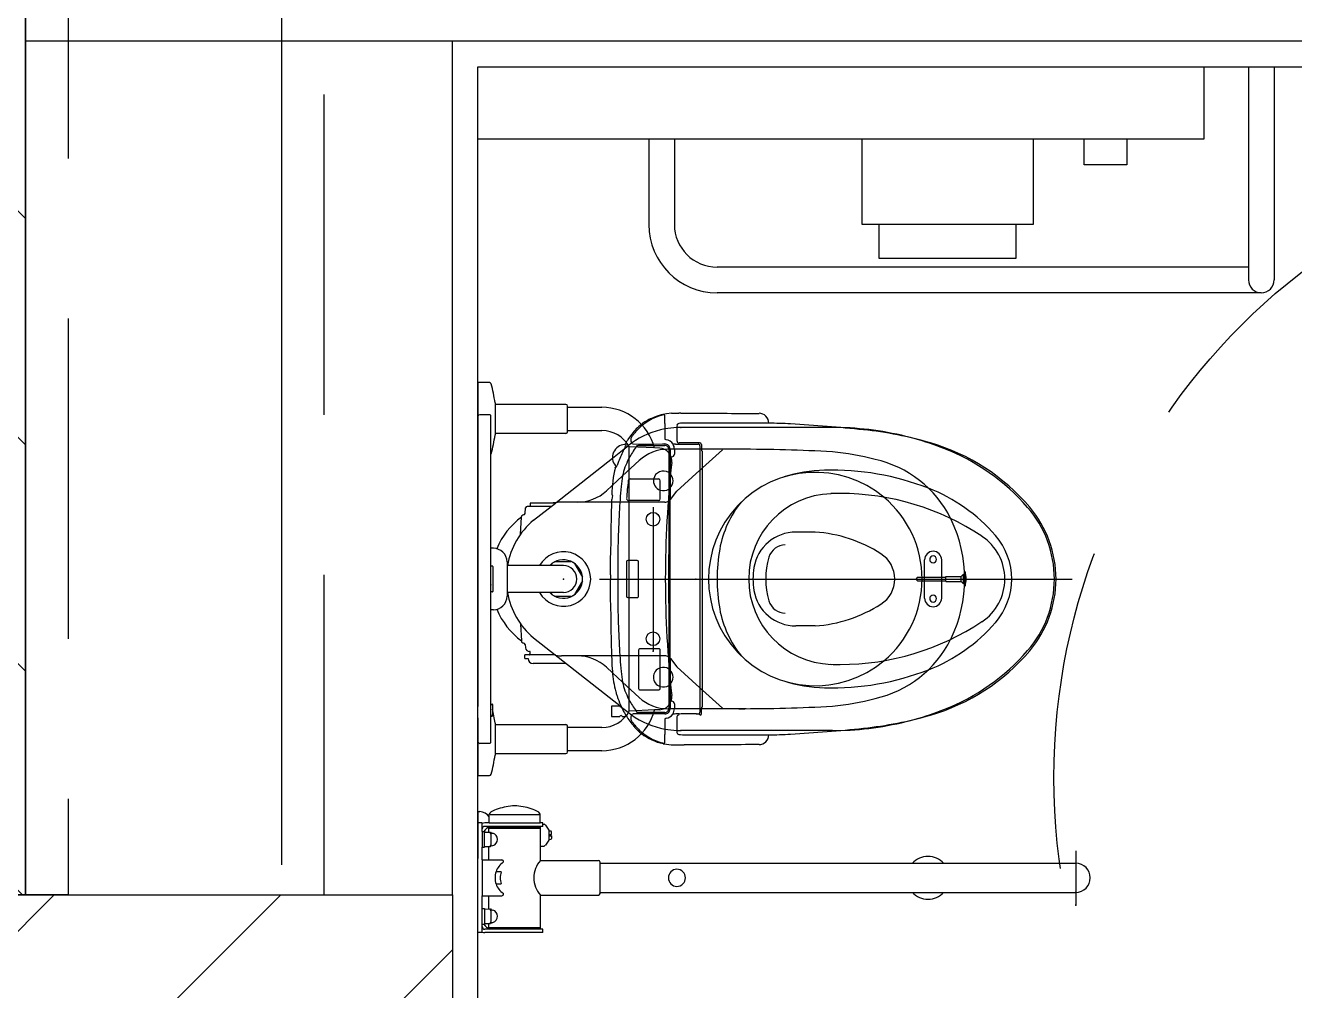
# Model space of a CAD drawing. Header units: millimetres. Extents: x -3377 to 119122, y -22007 to 15479.
# Drawn here: x 29715.3 to 29864, y 1032.9 to 1146 of the extents above; entities that cross this region are included whole.
import ezdxf
from ezdxf.xclip import XClip

# ---------------------------------------------------------------- set-up
doc = ezdxf.new("R2010")
doc.units = ezdxf.units.MM
doc.header["$LTSCALE"] = 150
doc.header["$MEASUREMENT"] = 0
doc.linetypes.add('CENTER', pattern=[2, 1.25, -0.25, 0.25, -0.25])
doc.linetypes.add('HIDDEN', pattern=[0.375, 0.25, -0.125])
doc.layers.get('0').update_dxf_attribs({"plot": 0})
for name, color, linetype in [('COL', 1, 'Continuous'), ('DIM1', 7, 'Continuous'), ('FIN', 5, 'Continuous'), ('S-COL', 7, 'Continuous'), ('S-COLB', 4, 'HIDDEN'), ('S-CONCB-W', 140, 'HIDDEN'), ('S-CONCWALL', 30, 'Continuous'), ('S-GRID', 1, 'CENTER'), ('S-HATCH-COL', 13, 'Continuous'), ('S-HATCH-CONCWALL', 161, 'Continuous'), ('S-RCBMG', 2, 'HIDDEN'), ('TEXT', 2, 'Continuous'), ('TOIL', 6, 'Continuous'), ('WALL', 2, 'Continuous'), ('WALL2', 3, 'Continuous')]:
    doc.layers.add(name, color=color, linetype=linetype)
doc.layers.add('S-ARCH', color=252, linetype='Continuous', plot=False)

# ---------------------------------------------------------------- blocks, each defined once
blk = doc.blocks.new('LINE')
at = {"layer": 'S-GRID'}
blk.add_lwpolyline([(-6585.87, -244.9), (-6585.87, -3085.91)], dxfattribs=at)
blk = doc.blocks.new('WALL(B1F)')
blk.add_lwpolyline([(-6610.87, -2835.91), (-6625.87, -2835.91), (-6625.87, -2430.91), (-6610.87, -2430.91)], close=True)
blk = doc.blocks.new('COL(1F)')
blk.add_lwpolyline([(-6695.87, -2835.91), (-6565.87, -2835.91), (-6565.87, -2935.91), (-6695.87, -2935.91)], close=True)
blk = doc.blocks.new('WALL(1F)')
blk.add_lwpolyline([(-7005.87, -2495.91), (-6615.87, -2495.91), (-6615.87, -2835.91), (-6630.87, -2835.91), (-6630.87, -2510.91), (-7005.87, -2510.91), (-7005.87, -2495.91)])
blk = doc.blocks.new('COL(B1F)')
blk.add_lwpolyline([(-6695.87, -2835.91), (-6565.87, -2835.91), (-6565.87, -2935.91), (-6695.87, -2935.91)], close=True)
blk = doc.blocks.new('A$C46EB5EE3')
at = {"layer": 'COL', "color": 252}
blk.add_lwpolyline([(-135, -545), (-5, -545), (-5, -645), (-135, -645)], close=True, dxfattribs=at)
at = {"layer": 'DIM1', "color": 252, "linetype": 'HIDDEN'}
blk.add_circle((140.45, -531.28), 75, dxfattribs=at)
at = {"layer": 'FIN', "color": 252}
blk.add_lwpolyline([(269, -437), (269, -627), (-2, -627), (-2, -448), (165.5, -448)], dxfattribs=at)
at = {"layer": 'TEXT', "color": 252}
blk.add_lwpolyline([(-5, -545), (-5, -445)], dxfattribs=at)
at = {"layer": 'TOIL', "color": 252}
for p, q in [((83, -448), (83, -456.47, 0)), ((88.23, -448), (88.23, -472.97, 0)), ((91.23, -448), (91.23, -472.97, 0)), ((83, -456.47, 0), (-2, -456.47, 0)), ((18, -456.47, 0), (18, -466.47, 0)), ((21, -456.47, 0), (21, -466.47, 0)), ((88.23, -471.47, 0), (26, -471.47, 0)), ((89.73, -474.47, 0), (26, -474.47, 0)), ((-2, -485, 0), (-2, -488.93, 0)), ((-0.65, -485, 0), (-2, -485, 0)), ((0, -487.37, 0), (0, -487.55, 0)), ((-2, -488.95, 0), (-2, -491.45, 0)), ((-0.62, -488.75, 0), (-1.8, -488.75, 0)), ((-0.55, -488.82, 0), (-0.55, -489.2, 0)), ((8.3, -487.55, 0), (0, -487.55, 0)), ((0, -487.55, 0), (0, -490.95, 0)), ((8.5, -487.89, 0), (8.5, -487.75, 0)), ((8.5, -487.89, 0), (12.51, -487.89, 0)), ((8.5, -490.61, 0), (8.5, -487.89, 0)), ((18.88, -488.95, 0), (18.31, -489.19, 0)), ((19.47, -488.77, 0), (18.88, -488.95, 0)), ((20.07, -488.64, 0), (19.47, -488.77, 0)), ((19.9, -489.39, 0), (19.9, -488.92, 0)), ((20.68, -488.58, 0), (20.07, -488.64, 0)), ((20.68, -488.58, 0), (21.51, -488.57, 0)), ((21.77, -488.57, 0), (21.51, -488.57, 0)), ((-0.55, -489.2, 0), (-0.55, -506.49, 0)), ((19.89, -489.79, 0), (19.9, -489.39, 0)), ((19.89, -489.79, 0), (19.89, -491.62, 0)), ((21.3, -490, 0), (21.3, -491.86, 0)), ((39.5, -490.25, 0), (21.76, -490.25, 0)), ((22.55, -489.75, 0), (22.37, -489.75, 0)), ((31.76, -489.75, 0), (22.55, -489.75, 0)), ((-2, -491.45, 0), (-2, -491.5, 0)), ((-2, -491.5, 0), (-2, -491.75, 0)), ((-2, -491.75, 0), (-2, -491.99, 0)), ((8.3, -490.95, 0), (0, -490.95, 0)), ((0, -490.95, 0), (0, -491.12, 0)), ((8.5, -490.75, 0), (8.5, -490.61, 0)), ((8.5, -490.61, 0), (12.51, -490.61, 0)), ((15.75, -491.37, 0), (15.54, -491.67, 0)), ((16.01, -491.05, 0), (15.75, -491.37, 0)), ((-2, -491.99, 0), (-2, -492.05, 0)), ((-2, -492.05, 0), (-2, -506.25, 0)), ((-2, -492.05, 0), (-2, -522.94, 0)), ((13.74, -493.83, 0), (15.12, -492.75, 0)), ((15.12, -492.75, 0), (15.58, -492.39, 0)), ((15.19, -492.25, 0), (15.24, -492.25, 0)), ((15.24, -492.25, 0), (15.34, -492.3, 0)), ((15.72, -492.53, 0), (15.7, -492.55, 0)), ((15.7, -523.45, 0), (15.7, -492.55, 0)), ((15.75, -492.5, 0), (15.72, -492.53, 0)), ((18.67, -492.65, 0), (15.75, -492.5, 0)), ((16.17, -492.18, 0), (16.81, -492.19, 0)), ((16.81, -492.19, 0), (18.53, -492.19, 0)), ((18.3, -492.36, 0), (18.59, -492.36, 0)), ((18.53, -492.19, 0), (19.6, -492.18, 0)), ((18.59, -492.36, 0), (19.89, -492.36, 0)), ((19.28, -492.68, 0), (18.67, -492.65, 0)), ((19.6, -492.18, 0), (19.89, -492.18, 0)), ((20.34, -492.8, 0), (20.26, -492.8, 0)), ((20.49, -492.8, 0), (20.34, -492.8, 0)), ((20.49, -492.78, 0), (20.49, -493.42, 0)), ((21, -492.8, 0), (20.49, -492.8, 0)), ((20.49, -493.42, 0), (20.49, -493.53, 0)), ((21, -492.78, 0), (21, -493.39, 0)), ((24, -492.8, 0), (21, -492.8, 0)), ((21.14, -492.21, 0), (22.3, -492.21, 0)), ((21.52, -492.05, 0), (21.57, -492.05, 0)), ((22.42, -492.05, 0), (21.61, -492.05, 0)), ((22.55, -492.05, 0), (22.42, -492.05, 0)), ((22.61, -492.05, 0), (22.55, -492.05, 0)), ((23.59, -492.05, 0), (22.61, -492.05, 0)), ((23.96, -492.05, 0), (23.59, -492.05, 0)), ((24, -492.4, 0), (24, -508, 0)), ((24.16, -492.8, 0), (24, -492.8, 0)), ((24.16, -492.24, 0), (24.16, -492.85, 0)), ((28.55, -492.8, 0), (24.16, -492.8, 0)), ((24.3, -494.97, 0), (26.62, -492.86, 0)), ((24.3, -508, 0), (24.3, -493.06, 0)), ((7.14, -499.04, 0), (13.74, -493.83, 0)), ((14.12, -494.88, 0), (14.19, -494.88, 0)), ((14.2, -494.83, 0), (14.19, -494.88, 0)), ((16.86, -494.13, 0), (14.94, -495.91, 0)), ((20.49, -493.53, 0), (20.49, -496.32, 0)), ((20.54, -493.69, 0), (20.62, -493.69, 0)), ((20.62, -493.69, 0), (20.7, -493.69, 0)), ((14.94, -495.91, 0), (13.72, -497.03, 0)), ((15.81, -496.28, 0), (19.13, -496.28, 0)), ((20.49, -496.32, 0), (20.48, -500.73, 0)), ((21.3, -497.7, 0), (24, -495.24, 0)), ((24, -495.24, 0), (24.3, -494.97, 0)), ((13.72, -497.03, 0), (13.04, -497.67, 0)), ((19.34, -498.6, 0), (19.34, -496.49, 0)), ((20.53, -498.69, 0), (21.3, -497.7, 0)), ((7.06, -499.1, 0), (4.1, -499.1, 0)), ((4.1, -499.1, 0), (4.1, -499.5, 0)), ((4.5, -501.11, 0), (7.06, -499.1, 0)), ((7.06, -499.1, 0), (7.14, -499.04, 0)), ((13.65, -499, 0), (7.77, -499, 0)), ((13.64, -498.73, 0), (13.63, -498.94, 0)), ((14.62, -499, 0), (13.65, -499, 0)), ((13.75, -498.2, 0), (13.66, -498.7, 0)), ((13.72, -498.15, 0), (13.69, -498.15, 0)), ((19.9, -499, 0), (14.62, -499, 0)), ((15.7, -498.81, 0), (15.62, -498.81, 0)), ((19.13, -498.81, 0), (15.7, -498.81, 0)), ((3, -502.73, 0), (3.09, -500.74, 0)), ((3.09, -500.74, 0), (3.09, -500.69, 0)), ((3.52, -500.32, 0), (3.58, -499.68, 0)), ((6.55, -499.5, 0), (3.78, -499.5, 0)), ((18.5, -499.59, 0), (18.5, -516.46, 0)), ((20.48, -500.73, 0), (20.48, -501, 0)), ((20.48, -501, 0), (20.48, -501.26, 0)), ((20.48, -501.26, 0), (20.48, -508, 0)), ((37.5, -502.5, 0), (35.24, -502.5, 0)), ((-0.2, -504.4, 0), (-0.55, -504.4, 0)), ((13.53, -506.08, 0), (13.54, -504.39, 0)), ((-2, -505.5, 0), (-2, -510.5, 0)), ((-2, -506.25, 0), (-2, -507.7, 0)), ((-0.55, -506.49, 0), (-0.55, -508, 0)), ((-0.29, -506.5, 0), (-0.55, -506.49, 0)), ((-0.26, -506.53, 0), (-0.26, -508, 0)), ((1.4, -506, 0), (1.4, -510, 0)), ((8, -506.41, 0), (1.4, -506.41, 0)), ((6.55, -506.41, 0), (6.69, -506.17, 0)), ((7.07, -505.95, 0), (8.93, -505.95, 0)), ((9.31, -506.17, 0), (10.24, -507.77, 0)), ((13.52, -507.5, 0), (13.53, -506.08, 0)), ((15.39, -506, 0), (15.39, -508, 0)), ((15.7, -505.84, 0), (15.55, -505.84, 0)), ((16.65, -505.84, 0), (15.7, -505.84, 0)), ((16.81, -508, 0), (16.81, -506, 0)), ((50.3, -507.8, 0), (50.3, -505.75, 0)), ((52.3, -507.78, 0), (52.3, -505.75, 0)), ((-2, -507.7, 0), (-2, -507.75, 0)), ((-2, -507.75, 0), (-2, -508, 0)), ((-2, -508, 0), (-2, -508.24, 0)), ((-2, -508.24, 0), (-2, -508.3, 0)), ((-2, -508.3, 0), (-2, -509.74, 0)), ((-0.55, -508, 0), (-0.55, -509.5, 0)), ((-0.26, -508, 0), (-0.26, -509.47, 0)), ((10.24, -508.22, 0), (9.31, -509.82, 0)), ((12.23, -508, 0), (67.58, -508, 0)), ((13.52, -508.99, 0), (13.52, -508, 0)), ((15.39, -508, 0), (15.39, -510, 0)), ((16.81, -510, 0), (16.81, -508, 0)), ((20.48, -508, 0), (20.48, -514.73, 0)), ((24, -508, 0), (24, -523.6, 0)), ((24.3, -522.94, 0), (24.3, -508, 0)), ((49.47, -507.8, 0), (49.27, -508, 0)), ((49.47, -508.2, 0), (49.27, -508, 0)), ((49.47, -507.8, 0), (52.11, -507.8, 0)), ((49.47, -508.2, 0), (52.78, -508.2, 0)), ((50.3, -508, 0), (50.3, -507.8, 0)), ((50.3, -508.2, 0), (50.3, -508, 0)), ((50.3, -510.25, 0), (50.3, -508.2, 0)), ((52.11, -507.8, 0), (52.3, -507.78, 0)), ((52.3, -507.78, 0), (52.47, -507.8, 0)), ((52.3, -508.2, 0), (52.3, -507.78, 0)), ((52.3, -510.25, 0), (52.3, -508.2, 0)), ((52.47, -507.8, 0), (52.78, -507.8, 0)), ((52.78, -507.71, 0), (54.57, -507.71, 0)), ((52.78, -508.29, 0), (52.78, -507.71, 0)), ((52.78, -508.29, 0), (54.57, -508.29, 0)), ((54.57, -507.71, 0), (54.87, -507.42, 0)), ((54.57, -507.81, 0), (54.57, -507.71, 0)), ((54.57, -507.88, 0), (54.57, -507.81, 0)), ((54.57, -507.94, 0), (54.57, -507.88, 0)), ((54.57, -508, 0), (54.57, -507.94, 0)), ((54.57, -508.05, 0), (54.57, -508, 0)), ((54.57, -508.11, 0), (54.57, -508.05, 0)), ((54.57, -508.18, 0), (54.57, -508.11, 0)), ((54.57, -508.29, 0), (54.57, -508.18, 0)), ((54.57, -508.29, 0), (54.87, -508.58, 0)), ((54.87, -507.81, 0), (54.87, -507.42, 0)), ((54.93, -507.81, 0), (54.87, -507.81, 0)), ((54.87, -507.88, 0), (54.87, -507.81, 0)), ((54.87, -508, 0), (54.87, -507.88, 0)), ((54.87, -508.11, 0), (54.87, -508, 0)), ((54.87, -508.18, 0), (54.87, -508.11, 0)), ((54.93, -508.18, 0), (54.87, -508.18, 0)), ((54.87, -508.58, 0), (54.87, -508.18, 0)), ((55, -507.15, 0), (55, -507.98, 0)), ((55, -507.98, 0), (55, -508.85, 0)), ((55.04, -507.16, 0), (55.04, -508, 0)), ((55.04, -508, 0), (55.05, -508.81, 0)), ((-2, -509.74, 0), (-2, -519.1, 0)), ((-0.55, -509.5, 0), (-0.55, -518.72, 0)), ((-0.29, -509.5, 0), (-0.55, -509.5, 0)), ((8, -509.58, 0), (1.4, -509.58, 0)), ((6.69, -509.82, 0), (6.55, -509.58, 0)), ((13.53, -509.91, 0), (13.52, -508.99, 0)), ((8.93, -510.05, 0), (7.07, -510.05, 0)), ((13.54, -511.6, 0), (13.53, -509.91, 0)), ((15.55, -510.16, 0), (15.7, -510.16, 0)), ((15.7, -510.16, 0), (16.65, -510.16, 0)), ((-0.2, -511.6, 0), (-0.55, -511.6, 0)), ((3, -513.27, 0), (3.09, -515.26, 0)), ((37.5, -513.5, 0), (35.24, -513.5, 0)), ((3.09, -515.26, 0), (3.09, -515.31, 0)), ((3.52, -515.68, 0), (3.55, -516.05, 0)), ((4.5, -514.88, 0), (14.8, -522.99, 0)), ((20.48, -514.73, 0), (20.48, -515, 0)), ((20.48, -515, 0), (20.48, -515.26, 0)), ((20.48, -515.26, 0), (20.49, -519.67, 0)), ((3.5, -517.3, 0), (3.5, -516.9, 0)), ((7.06, -516.9, 0), (3.5, -516.9, 0)), ((4.1, -516.5, 0), (4.05, -516.5, 0)), ((4.05, -516.85, 0), (4.05, -516.8, 0)), ((4.1, -516.9, 0), (4.1, -516.5, 0)), ((13.64, -517, 0), (7.77, -517, 0)), ((14.62, -517, 0), (13.64, -517, 0)), ((16.81, -517, 0), (14.62, -517, 0)), ((16.81, -516.32, 0), (16.81, -520.83, 0)), ((19.34, -517, 0), (16.81, -517, 0)), ((19.18, -516.16, 0), (16.97, -516.16, 0)), ((19.34, -520.83, 0), (19.34, -516.32, 0)), ((19.9, -517, 0), (19.34, -517, 0)), ((3.5, -517.3, 0), (3.86, -517.3, 0)), ((8.33, -517.9, 0), (4.46, -517.9, 0)), ((13.75, -518.98, 0), (13.04, -518.33, 0)), ((20.53, -517.3, 0), (21.3, -518.29, 0)), ((21.3, -518.29, 0), (24, -520.75, 0)), ((-2, -519.1, 0), (-2, -522.94, 0)), ((-0.55, -518.72, 0), (-0.55, -522.82, 0)), ((14.94, -520.09, 0), (13.75, -518.98, 0)), ((16.86, -521.87, 0), (14.94, -520.09, 0)), ((20.49, -519.67, 0), (20.49, -522.43, 0)), ((16.97, -520.99, 0), (19.18, -520.99, 0)), ((24, -520.75, 0), (24.3, -521.03, 0)), ((24.3, -521.03, 0), (26.62, -523.13, 0)), ((-0.55, -522.82, 0), (-0.55, -523.35, 0)), ((-0.5, -522.82, 0), (-0.55, -522.82, 0)), ((-0.5, -522.7, 0), (-0.5, -522.82, 0)), ((-0.45, -522.65, 0), (-0.35, -522.65, 0)), ((-0.3, -522.7, 0), (-0.3, -523.35, 0)), ((14.58, -522.9, 0), (13.65, -522.9, 0)), ((13.65, -522.9, 0), (13.65, -522.92, 0)), ((13.65, -522.92, 0), (13.65, -523.5, 0)), ((14.8, -522.99, 0), (14.81, -523, 0)), ((14.81, -523, 0), (15.58, -523.6, 0)), ((20.49, -522.43, 0), (20.49, -522.58, 0)), ((20.49, -522.58, 0), (20.49, -523.21, 0)), ((20.62, -522.31, 0), (20.54, -522.31, 0)), ((20.7, -522.31, 0), (20.62, -522.31, 0)), ((21, -522.61, 0), (21, -523.22, 0)), ((24.16, -523.75, 0), (24.16, -523.15, 0)), ((-2, -524.25, 0), (-2, -524.49, 0)), ((-2, -524.49, 0), (-2, -524.55, 0)), ((-2, -524.55, 0), (-2, -527.05, 0)), ((-0.55, -523.35, 0), (-0.55, -523.87, 0)), ((-0.55, -523.87, 0), (-0.55, -526.9, 0)), ((-0.5, -523.87, 0), (-0.55, -523.87, 0)), ((-0.5, -523.87, 0), (-0.5, -524, 0)), ((-0.45, -524.05, 0), (-0.35, -524.05, 0)), ((-0.3, -523.35, 0), (-0.3, -524, 0)), ((13.65, -523.5, 0), (13.65, -524.1, 0)), ((13.65, -524.1, 0), (14.58, -524.1, 0)), ((14.93, -524.1, 0), (15.18, -524.1, 0)), ((15.72, -523.47, 0), (15.7, -523.45, 0)), ((15.75, -523.49, 0), (15.72, -523.47, 0)), ((18.67, -523.34, 0), (15.75, -523.49, 0)), ((16.81, -523.81, 0), (16.17, -523.81, 0)), ((18.53, -523.81, 0), (16.81, -523.81, 0)), ((18.59, -523.63, 0), (18.3, -523.63, 0)), ((19.6, -523.81, 0), (18.53, -523.81, 0)), ((19.89, -523.63, 0), (18.59, -523.63, 0)), ((19.28, -523.31, 0), (18.67, -523.34, 0)), ((19.89, -523.81, 0), (19.6, -523.81, 0)), ((19.89, -524.38, 0), (19.89, -526.21, 0)), ((20.34, -523.2, 0), (20.26, -523.2, 0)), ((20.49, -523.2, 0), (20.34, -523.2, 0)), ((21, -523.2, 0), (20.49, -523.2, 0)), ((24, -523.2, 0), (21, -523.2, 0)), ((21.3, -524.13, 0), (21.3, -526, 0)), ((21.56, -523.8, 0), (21.55, -523.85, 0)), ((23.88, -523.85, 0), (23.68, -523.85, 0)), ((24.16, -523.2, 0), (24, -523.2, 0)), ((29.4, -523.2, 0), (24.16, -523.2, 0)), ((0, -524.87, 0), (0, -525.05, 0)), ((0, -525.05, 0), (8.3, -525.05, 0)), ((0, -525.05, 0), (0, -528.45, 0)), ((8.5, -525.39, 0), (8.5, -525.25, 0)), ((12.51, -525.39, 0), (8.5, -525.39, 0)), ((8.5, -528.11, 0), (8.5, -525.39, 0)), ((16.31, -525.33, 0), (16.32, -525.24, 0)), ((39.5, -525.75, 0), (21.76, -525.75, 0)), ((-2, -527.06, 0), (-2, -531, 0)), ((-0.62, -527.25, 0), (-1.8, -527.25, 0)), ((-0.55, -526.9, 0), (-0.55, -527.17, 0)), ((19.9, -526.6, 0), (19.89, -526.21, 0)), ((19.9, -527.07, 0), (19.9, -526.6, 0)), ((20.88, -527.43, 0), (21.58, -527.43, 0)), ((21.58, -527.43, 0), (22.16, -527.43, 0)), ((22.37, -526.25, 0), (22.55, -526.25, 0)), ((22.55, -526.25, 0), (31.76, -526.25, 0)), ((0, -528.45, 0), (8.3, -528.45, 0)), ((0, -528.45, 0), (0, -528.62, 0)), ((12.51, -528.11, 0), (8.5, -528.11, 0)), ((8.5, -528.25, 0), (8.5, -528.11, 0)), ((-2, -531, 0), (-0.65, -531, 0)), ((-2, -535.25, 0), (-1.79, -535.25, 0)), ((-2, -535.25, 0), (-2, -536.97, 0)), ((-0.7, -536.57, 0), (-0.67, -535.56, 0)), ((-0.56, -535.58, 0), (2.3, -535.58, 0)), ((2.3, -535.58, 0), (5.17, -535.58, 0)), ((5.3, -536.57, 0), (5.27, -535.56, 0)), ((-2, -538.5, 0), (-2, -536.57, 0)), ((-1.5, -536.57, 0), (-2, -536.57, 0)), ((-2, -536.97, 0), (-2, -539.03, 0)), ((-1.5, -536.63, 0), (-1.5, -536.57, 0)), ((-1.5, -537.27, 0), (-1.5, -536.63, 0)), ((-1.5, -537.58, 0), (-1.5, -537.27, 0)), ((-1.5, -537.58, 0), (-1.32, -537.58, 0)), ((-1.5, -537.58, 0), (-1.5, -538.5, 0)), ((-1.32, -537.58, 0), (-1.25, -537.58, 0)), ((-1.25, -537.58, 0), (-1.25, -537.67, 0)), ((-1.25, -537.67, 0), (-0.6, -537.65, 0)), ((-1.24, -538.5, 0), (-1.25, -537.67, 0)), ((-0.7, -536.57, 0), (-1.2, -536.57, 0)), ((2.3, -536.97, 0), (-1.2, -536.97, 0)), ((-0.72, -537.05, 0), (0.4, -537.05, 0)), ((-0.72, -537.2, 0), (-0.72, -537.05, 0)), ((-0.72, -537.2, 0), (2.3, -537.2, 0)), ((-0.72, -537.65, 0), (-0.72, -537.2, 0)), ((-0.7, -536.57, 0), (2.3, -536.57, 0)), ((-0.6, -537.65, 0), (-0.52, -537.65, 0)), ((-0.49, -537.88, 0), (-0.6, -537.65, 0)), ((-0.52, -537.65, 0), (-0.46, -537.75, 0)), ((-0.49, -537.88, 0), (-0.49, -538.27, 0)), ((-0.46, -537.75, 0), (-0.26, -537.77, 0)), ((0.4, -537.05, 0), (2.3, -537.05, 0)), ((2.3, -536.57, 0), (5.3, -536.57, 0)), ((4.2, -536.97, 0), (2.3, -536.97, 0)), ((2.3, -537.05, 0), (4.2, -537.05, 0)), ((2.3, -537.2, 0), (5.33, -537.2, 0)), ((5.6, -536.97, 0), (4.2, -536.97, 0)), ((4.2, -537.05, 0), (4.2, -536.97, 0)), ((4.2, -537.05, 0), (5.33, -537.05, 0)), ((4.24, -536.97, 0), (4.28, -537.05, 0)), ((5.1, -536.97, 0), (5.1, -537.05, 0)), ((5.6, -536.57, 0), (5.3, -536.57, 0)), ((5.33, -537.2, 0), (5.33, -537.05, 0)), ((5.33, -540.97, 0), (5.33, -537.2, 0)), ((5.6, -536.97, 0), (5.6, -536.57, 0)), ((5.6, -536.7, 0), (5.76, -536.7, 0)), ((5.9, -536.83, 0), (6.3, -537.42, 0)), ((6.3, -537.42, 0), (6.3, -537.5, 0)), ((6.3, -537.5, 0), (6.3, -538.5, 0)), ((6.3, -537.5, 0), (6.31, -537.5, 0)), ((6.31, -537.5, 0), (6.52, -537.51, 0)), ((6.36, -537.91, 0), (6.61, -537.91, 0)), ((6.36, -537.91, 0), (6.36, -538.09, 0)), ((6.61, -537.91, 0), (6.61, -537.61, 0)), ((-2, -539.52, 0), (-2, -538.5, 0)), ((-2, -539.03, 0), (-2, -540.75, 0)), ((-2, -540.45, 0), (-2, -539.52, 0)), ((-1.5, -538.5, 0), (-1.5, -539.42, 0)), ((-1.5, -539.42, 0), (-1.34, -539.42, 0)), ((-1.5, -540.38, 0), (-1.5, -539.42, 0)), ((-1.34, -539.42, 0), (-1.25, -539.42, 0)), ((-1.24, -539.35, 0), (-1.25, -539.42, 0)), ((-1.24, -539.35, 0), (-1.24, -538.5, 0)), ((-1.24, -539.35, 0), (-1.16, -539.35, 0)), ((-1.16, -539.35, 0), (-0.72, -539.35, 0)), ((-0.72, -540.9, 0), (-0.72, -539.35, 0)), ((-0.72, -539.35, 0), (-0.6, -539.35, 0)), ((-0.49, -539.12, 0), (-0.6, -539.35, 0)), ((-0.6, -539.35, 0), (-0.52, -539.35, 0)), ((-0.46, -539.25, 0), (-0.52, -539.35, 0)), ((-0.49, -538.27, 0), (-0.49, -538.5, 0)), ((-0.49, -538.5, 0), (-0.49, -538.73, 0)), ((-0.49, -538.73, 0), (-0.49, -539.12, 0)), ((-0.46, -539.25, 0), (-0.26, -539.22, 0)), ((5.33, -539.3, 0), (5.76, -539.3, 0)), ((6.3, -538.57, 0), (5.9, -539.16, 0)), ((6.3, -538.5, 0), (6.3, -538.57, 0)), ((6.3, -538.5, 0), (6.31, -538.5, 0)), ((6.31, -538.5, 0), (6.52, -538.49, 0)), ((6.36, -538.09, 0), (6.61, -538.09, 0)), ((6.61, -538.09, 0), (6.61, -538.39, 0)), ((-2, -543, 0), (-2, -540.45, 0)), ((-2, -540.75, 0), (-2, -540.75, 0)), ((-1.5, -540.9, 0), (-1.5, -540.38, 0)), ((-1.5, -540.9, 0), (-1.5, -540.97, 0)), ((-1.5, -540.9, 0), (-1.2, -540.9, 0)), ((-1.5, -540.97, 0), (-1.5, -543, 0)), ((-1.2, -540.9, 0), (-0.92, -540.9, 0)), ((-0.92, -540.9, 0), (-0.72, -540.9, 0)), ((-0.72, -540.9, 0), (0.8, -540.9, 0)), ((5.33, -540.97, 0), (10.17, -540.97, 0)), ((10.17, -540.97, 0), (10.43, -540.97, 0)), ((10.43, -540.97, 0), (10.81, -540.97, 0)), ((10.81, -540.97, 0), (12.1, -540.97, 0)), ((68, -539.84, 0), (68, -546.16, 0)), ((0.12, -542.27, 0), (0.66, -542.27, 0)), ((12.3, -541.3, 0), (12.3, -541.17, 0)), ((12.3, -543, 0), (12.3, -541.3, 0)), ((12.3, -541.3, 0), (21.3, -541.3, 0)), ((21.3, -541.3, 0), (48.87, -541.3, 0)), ((48.87, -541.3, 0), (50.7, -541.3, 0)), ((50.7, -541.3, 0), (52.53, -541.3, 0)), ((52.53, -541.3, 0), (68, -541.3, 0)), ((-2, -546.35, 0), (-2, -543, 0)), ((-1.5, -543, 0), (-1.5, -545.1, 0)), ((0.12, -543.72, 0), (0.66, -543.72, 0)), ((12.3, -544.7, 0), (12.3, -543, 0)), ((-1.5, -546.58, 0), (-1.5, -545.1, 0)), ((-1.5, -545.1, 0), (-0.72, -545.1, 0)), ((-0.72, -546.65, 0), (-0.72, -545.1, 0)), ((-0.72, -545.1, 0), (0.8, -545.1, 0)), ((5.33, -545.02, 0), (12.1, -545.02, 0)), ((5.33, -548.8, 0), (5.33, -545.02, 0)), ((12.3, -544.82, 0), (12.3, -544.7, 0)), ((12.3, -544.7, 0), (21.3, -544.7, 0)), ((21.3, -544.7, 0), (48.87, -544.7, 0)), ((48.87, -544.7, 0), (50.7, -544.7, 0)), ((50.7, -544.7, 0), (52.53, -544.7, 0)), ((52.53, -544.7, 0), (68, -544.7, 0)), ((-2, -547.5, 0), (-2, -546.35, 0)), ((-1.5, -546.58, 0), (-1.25, -546.58, 0)), ((-1.5, -547.5, 0), (-1.5, -546.58, 0)), ((-1.25, -546.58, 0), (-1.25, -546.67, 0)), ((-1.25, -546.67, 0), (-0.6, -546.65, 0)), ((-1.25, -546.67, 0), (-1.24, -547.5, 0)), ((-0.6, -546.65, 0), (-0.52, -546.65, 0)), ((-0.49, -546.88, 0), (-0.6, -546.65, 0)), ((-0.52, -546.65, 0), (-0.46, -546.75, 0)), ((-0.49, -546.88, 0), (-0.49, -547.27, 0)), ((-0.46, -546.75, 0), (-0.26, -546.77, 0)), ((-2, -549.42, 0), (-2, -547.5, 0)), ((-1.5, -548.42, 0), (-1.5, -547.5, 0)), ((-1.5, -548.72, 0), (-1.5, -548.42, 0)), ((-1.5, -548.42, 0), (-1.32, -548.42, 0)), ((-1.32, -548.42, 0), (-1.25, -548.42, 0)), ((-1.24, -548.35, 0), (-1.25, -548.42, 0)), ((-1.24, -547.5, 0), (-1.24, -548.35, 0)), ((-1.24, -548.35, 0), (-1.16, -548.35, 0)), ((-1.16, -548.35, 0), (-0.72, -548.35, 0)), ((-0.72, -548.8, 0), (-0.72, -548.35, 0)), ((-0.72, -548.35, 0), (-0.6, -548.35, 0)), ((-0.49, -548.12, 0), (-0.6, -548.35, 0)), ((-0.6, -548.35, 0), (-0.52, -548.35, 0)), ((-0.46, -548.25, 0), (-0.52, -548.35, 0)), ((-0.49, -547.27, 0), (-0.49, -547.5, 0)), ((-0.49, -547.5, 0), (-0.49, -547.73, 0)), ((-0.49, -547.73, 0), (-0.49, -548.12, 0)), ((-0.46, -548.25, 0), (-0.26, -548.22, 0)), ((-1.5, -549.42, 0), (-2, -549.42, 0)), ((-1.5, -549.36, 0), (-1.5, -548.72, 0)), ((-1.5, -549.42, 0), (-1.5, -549.36, 0)), ((-0.6, -549.02, 0), (-1.2, -549.02, 0)), ((-0.7, -549.42, 0), (-1.2, -549.42, 0)), ((-0.72, -548.8, 0), (2.3, -548.8, 0)), ((-0.72, -548.95, 0), (-0.72, -548.8, 0)), ((-0.72, -548.95, 0), (0.4, -548.95, 0)), ((2.3, -549.42, 0), (-0.7, -549.42, 0)), ((2.3, -549.02, 0), (-0.6, -549.02, 0)), ((0.4, -548.95, 0), (2.3, -548.95, 0)), ((2.3, -548.8, 0), (5.33, -548.8, 0)), ((2.3, -548.95, 0), (4.2, -548.95, 0)), ((4.2, -549.02, 0), (2.3, -549.02, 0)), ((5.3, -549.42, 0), (2.3, -549.42, 0)), ((4.2, -548.95, 0), (4.2, -549.02, 0)), ((4.2, -548.95, 0), (5.33, -548.95, 0)), ((5.6, -549.02, 0), (4.2, -549.02, 0)), ((5.6, -549.42, 0), (5.3, -549.42, 0)), ((5.33, -548.95, 0), (5.33, -548.8, 0)), ((5.6, -549.42, 0), (5.6, -549.02, 0))]:
    blk.add_line(p, q, dxfattribs=at)
at = {"layer": 'TOIL', "color": 252, "elevation": 0}
for points in [[(63, -456.47), (63, -466.47), (43, -466.47), (43, -456.47)], [(73.98, -456.47), (73.98, -459.47), (68.98, -459.47), (68.98, -456.47)], [(61, -466.47), (61, -470.47), (45, -470.47), (45, -466.47)]]:
    blk.add_lwpolyline(points, dxfattribs=at)
at = {"layer": 'TOIL', "color": 252}
for centre in [(18.5, -501, 0), (18.5, -515, 0)]:
    blk.add_circle(centre, 0.8, dxfattribs=at)
for centre, radius, start, end in [((26, -466.47, 0), 8, 180, 270), ((26, -466.47, 0), 5, 180, 270), ((89.73, -472.97, 0), 1.5, 180, 0), ((-0.65, -485.2, 0), 0.2, 15.9813, 90), ((-14.88, -489.27, 0), 15, 7.3501, 15.9813), ((-0.15, -487.37, 0), 0.15, 0, 7.3501), ((-1.8, -488.95, 0), 0.2, 90, 180), ((-0.62, -488.82, 0), 0.075, 0, 90), ((8.3, -487.75, 0), 0.2, 0, 90), ((12.51, -494.25, 0), 6.36, 14.5215, 90), ((20.87, -494.09, 0), 5.44, 108.2923, 116.9218), ((21.04, -494.56, 0), 5.94, 102.9041, 108.3914), ((19.75, -488.92, 0), 0.15, 0.1083, 102.72), ((70.29, 15705.19, 0), 16193.84, 269.828333, 269.83109), ((70.29, 15705.19, 0), 16193.84, 269.83109, 269.860108), ((70.29, 15705.19, 0), 16193.84, 269.860108, 269.86069), ((30.92, -489.72, 0), 1.13, 358.8513, 90.2123), ((21.76, -500.25, 0), 10, 100.7863, 125.2936), ((20.74, -494.56, 0), 5.9, 127.6064, 143.4102), ((21.38, -495.1, 0), 6.56, 129.0585, 139.918), ((20.74, -494.56, 0), 5.9, 114.3223, 127.6064), ((21.38, -495.1, 0), 6.56, 125.0619, 129.0585), ((21.57, -495.37, 0), 6.89, 117.2964, 125.0568), ((21.76, -500.25, 0), 10, 92.6415, 100.7863), ((21.51, -489.99, 0), 0.204, 91.7655, 180.8527), ((21.76, -500.25, 0), 10, 90, 92.6415), ((22.37, -498.53, 0), 8.79, 90, 95.6365), ((31.76, -539.75, 0), 50, 89.6712, 90), ((31.76, -539.75, 0), 50, 86.7399, 89.6712), ((24.4, -668.99, 0), 179.45, 84.0018, 86.7399), ((39.5, -526.25, 0), 36, 88.4272, 90), ((39.5, -526.25, 0), 36, 74.3999, 88.4272), ((-14.88, -489.22, 0), 15, 344.0187, 352.6499), ((-0.15, -491.12, 0), 0.15, 352.6499, 0), ((8.3, -490.75, 0), 0.2, 270, 0), ((12.51, -494.25, 0), 3.64, 28.166, 90), ((21.18, -495.79, 0), 6.96, 143.9859, 146.8192), ((15.59, -491.66, 0), 0.0506, 194.7186, 229.8635), ((16.11, -491.58, 0), 0.214, 148.3549, 182.7576), ((18.17, -491.6, 0), 2.27, 179.8986, 182.849), ((18.01, -491.6, 0), 2.11, 183.0954, 186.7179), ((16.4, -491.8, 0), 0.488, 184.5517, 201.8472), ((17.61, -492.37, 0), 1.91, 141.4371, 152.0199), ((21.35, -495.03, 0), 6.5, 140.1664, 143.5757), ((20.04, -491.48, 0), 0.2, 221.3421, 263.2516), ((19.9, -492.78, 0), 1.1, 31.3492, 83.6953), ((21.51, -491.84, 0), 0.203, 183.535, 273.6096), ((38.45, -535.27, 0), 45, 73.8065, 84.0018), ((39.5, -526.25, 0), 36, 68.7457, 74.3999), ((-0.65, -493.3, 0), 0.2, 299.8452, 344.0187), ((15.27, -493.77, 0), 1.52, 92.8757, 219.5539), ((388.31, -660.99, 0), 409.36, 155.7453, 155.8523), ((25.38, -497.44, 0), 11.28, 152.9036, 155.8697), ((21.18, -495.79, 0), 6.96, 146.8192, 149.4251), ((21.76, -500.25, 0), 10, 125.2936, 128.2216), ((25.76, -499.23, 0), 11.42, 144.1171, 151.7572), ((18.34, -491.04, 0), 2.57, 201.4779, 203.7223), ((16.13, -492.02, 0), 0.16, 202.3672, 249.5773), ((16.17, -491.92, 0), 0.267, 250.6093, 269.9982), ((25.76, -499.23, 0), 11.42, 143.0433, 144.1171), ((13.99, 2800.12, 0), 3292.49, 270.04597, 270.07499), ((20.26, -497.8, 0), 5, 90, 132.7803), ((19.2, -494.18, 0), 1.5, 353.6701, 87), ((19.89, -492.78, 0), 0.599, 359.9714, 90.218), ((19.89, -492.81, 0), 0.449, 359.9873, 90.2653), ((22419.29, -512.78, 0), 22398.96, 179.949924, 179.962431), ((22419.29, -512.78, 0), 22398.96, 179.948922, 179.949924), ((20.7, -493.39, 0), 0.3, 269.9989, 0.0011), ((19.9, -492.78, 0), 1.1, 359.9999, 31.3492), ((20.8, -553.46, 0), 61.26, 89.6832, 89.9658), ((21.58, -492.35, 0), 0.306, 85.4127, 92.8483), ((22.17, -305.24, 0), 186.97, 270.0394, 270.0877), ((22.55, -365.96, 0), 126.25, 269.9595, 269.9997), ((22.55, -365.96, 0), 126.25, 269.9997, 270.0243), ((22.81, -446.98, 0), 45.22, 269.7427, 271.2631), ((23.8, -492.4, 0), 0.2, 0, 90.0015), ((23.96, -492.25, 0), 0.2, 16.9315, 90), ((23.96, -492.25, 0), 0.2, 0.5, 16.9315), ((24.36, -492.85, 0), 0.2, 180.5, 242.4274), ((24.22, -493.12, 0), 0.1, 36.3278, 62.4274), ((28.55, -692.8, 0), 200, 86.8614, 90), ((36.71, -522.97, 0), 30, 74.9441, 84.668), ((44.3, -515.11, 0), 24, 40.2723, 73.8065), ((43.49, -516, 0), 25, 40.9645, 68.7457), ((13.88, -494.9, 0), 0.206, 346.4207, 356.0731), ((14.32, -494.59, 0), 0.273, 214.733, 244.4644), ((14.13, -494.91, 0), 0.039, 107.3627, 185.3095), ((14.32, -494.59, 0), 0.273, 244.4644, 253.3081), ((5.56, -491.47, 0), 9.31, 338.759, 339.6976), ((22.4, -497.46, 0), 8.56, 157.994, 161.2293), ((31.81, -501.27, 0), 18.72, 155.5389, 157.9586), ((22, -497.32, 0), 7.2, 151.9613, 168.8228), ((25.76, -499.23, 0), 11.42, 151.7572, 152.3595), ((143.74, -508, 0), 123.8, 173.6701, 186.3299), ((22.47, -493.48, 0), 1.98, 181.6833, 185.1998), ((20.56, -493.62, 0), 0.0701, 213.3415, 259.8251), ((41.71, -506.68, 0), 12.99, 26.3471, 77.5672), ((27.88, -498.42, 0), 14.22, 165.8933, 178.7779), ((27.31, -498.33, 0), 12.6, 169.0135, 174.7153), ((15.81, -496.49, 0), 0.21, 122.5895, 172.5192), ((15.81, -496.49, 0), 0.21, 89.9844, 122.5895), ((19.7, -496.5, 0), 1.15, 169.2183, 251.653), ((19.7, -496.5, 0), 1.15, 56.4675, 169.2183), ((19.13, -496.49, 0), 0.21, 359.9886, 89.982), ((19.7, -496.5, 0), 1.15, 46.6775, 56.4675), ((19.7, -496.5, 0), 1.15, 313.2124, 46.6775), ((37.5, -508, 0), 12.5, 49.9704, 310.0362), ((39.12, -513.25, 0), 18, 91.6679, 107.1479), ((39.49, -526.3, 0), 31.05, 68.7259, 91.6481), ((9.64, -494, 0), 5, 270, 312.7803), ((116.51, -505.83, 0), 102.12, 175.1311, 176.8509), ((42.8, -500.03, 0), 27.43, 172.5207, 176.9826), ((19.7, -496.5, 0), 1.15, 251.653, 303.4492), ((19.7, -496.5, 0), 1.15, 303.4492, 313.2124), ((43.49, -516, 0), 20, 40.9645, 68.6843), ((8.5, -507.93, 0), 9, 100.561, 101.0796), ((7.77, -504, 0), 5, 97.2444, 100.561), ((7.77, -504, 0), 5, 90, 97.2444), ((293.55, -507.16, 0), 280.03, 178.3446, 178.7911), ((13.66, -498.72, 0), 0.0298, 101.9781, 184.8691), ((13.7, -498.95, 0), 0.0704, 178.3552, 270.2929), ((13.69, -499.07, 0), 0.0507, 80.8793, 179.062), ((13.69, -498.12, 0), 0.03, 177.1113, 270), ((13.71, -498.19, 0), 0.0406, 346.865, 82.2072), ((15.62, -498.6, 0), 0.21, 176.9749, 270.0092), ((19.13, -498.6, 0), 0.21, 270.0303, 0.0286), ((19.9, -498.2, 0), 0.8, 270, 302.8655), ((22419.29, -512.78, 0), 22398.96, 179.962431, 179.96873), ((19.9, -498.2, 0), 0.8, 302.8655, 317.2271), ((19.9, -498.2, 0), 0.8, 317.2271, 321.9636), ((38.12, -506.59, 0), 12, 140.4245, 169.9077), ((39.7, -508, 0), 10, 92.0467, 180), ((40.41, -527.98, 0), 30, 90, 92.0467), ((40.41, -527.98, 0), 30, 56.3876, 90), ((37.5, -508, 0), 12.5, 0, 49.9704), ((8.5, -507.93, 0), 9, 126.9707, 157.2468), ((3.3, -500.71, 0), 0.215, 86.3433, 173.8893), ((3.32, -500.3, 0), 0.2, 270, 354.2894), ((3.78, -499.7, 0), 0.2, 90, 174.2894), ((129.3, -506.48, 0), 114.93, 176.8782, 178.6076), ((22419.29, -512.78, 0), 22398.96, 179.96873, 179.969858), ((52.7, -508, 0), 12.8, 0, 40.9645), ((52.69, -508, 0), 13, 359.9962, 40.2723), ((10.3, -508, 0), 9, 130.0938, 169.8407), ((1068.65, -518.66, 0), 1055.21, 179.05454, 179.22538), ((22419.29, -512.78, 0), 22398.96, 179.969858, 179.970988), ((22419.29, -512.78, 0), 22398.96, 179.970988, 179.987765), ((41.71, -506.68, 0), 12.99, 25.8814, 26.3471), ((39, -508, 0), 16, 334.1213, 25.8875), ((202.7, -507.88, 0), 188.34, 178.7252, 180.0356), ((35.24, -507.5, 0), 5, 90, 170.4059), ((36.3, -518.95, 0), 16.5, 57.4382, 85.8408), ((53.7, -508, 0), 6, 0, 56.3876), ((52.7, -508, 0), 7.8, 319.0355, 40.9645), ((-0.2, -506, 0), 1.6, 0, 90), ((8, -508, 0), 3.2, 0.002, 150.2581), ((46, -508, 0), 20, 169.9077, 190.0923), ((33.99, -506, 0), 2, 90, 163.3985), ((43.3, -508, 0), 3.5, 302.5618, 57.4382), ((51.3, -505.75, 0), 1, 90, 180), ((51.3, -505.7, 0), 0.4, 90, 270), ((51.3, -505.75, 0), 1, 0, 90), ((51.3, -505.7, 0), 0.4, 270, 90), ((-0.29, -506.53, 0), 0.03, 0, 89.5), ((8, -508, 0), 2.25, 0, 135.1255), ((8, -508, 0), 2.25, 0, 135.1255), ((8, -508, 0), 2.25, 114.3393, 125.6576), ((8, -508, 0), 1.59, 270, 90), ((8, -508, 0), 2.25, 54.3425, 65.6606), ((15.55, -506, 0), 0.16, 89.9992, 180.0038), ((16.65, -506, 0), 0.16, 359.9961, 90.0017), ((38.2, -508, 0), 8, 170.4059, 189.5941), ((40.7, -508, 0), 9, 163.3985, 196.6015), ((8, -508, 0), 3.2, 209.7419, 0.002), ((8, -508, 0), 2.25, 224.8744, 0), ((8, -508, 0), 2.25, 224.8744, 0), ((8, -508, 0), 2.25, 354.3437, 5.6624), ((1768.82, -511.43, 0), 1755.3, 179.87176, 179.88809), ((202.7, -508.11, 0), 188.34, 179.9644, 181.2748), ((22417.74, -503.21, 0), 22397.41, 180.012237, 180.029013), ((39.7, -508, 0), 10, 180, 267.9533), ((37.5, -508, 0), 12.5, 310.0362, 0), ((54.93, -507.76, 0), 0.05, 270, 0), ((54.93, -508.23, 0), 0.05, 17.2682, 90), ((31.24, -507.62, 0), 23.75, 358.7269, 359.1024), ((43.98, -508, 0), 11, 358.8402, 359.1895), ((55, -507.2, 0), 0.05, 44.9984, 90), ((52.65, -508, 0), 2.53, 0.1747, 19.4712), ((52.65, -508, 0), 2.53, 341.3546, 0.1747), ((53.7, -508, 0), 6, 303.6124, 0), ((52.7, -508, 0), 12.8, 319.0355, 0), ((52.69, -508, 0), 13, 319.7277, 0.0038), ((-0.29, -509.47, 0), 0.03, 270.5, 0), ((10.3, -508, 0), 9, 190.1593, 229.9062), ((35.24, -508.5, 0), 5, 189.5941, 270), ((55, -508.8, 0), 0.05, 270, 340.9417), ((-0.2, -510, 0), 1.6, 270, 0), ((8, -508, 0), 2.25, 234.3389, 245.6582), ((8, -508, 0), 2.25, 294.3418, 305.6609), ((15.55, -510, 0), 0.16, 180.0043, 270.0012), ((16.65, -510, 0), 0.16, 269.9987, 0.0035), ((33.99, -510, 0), 2, 196.6015, 270), ((36.3, -497.04, 0), 16.5, 274.1592, 302.5618), ((51.3, -510.25, 0), 1, 180, 270), ((51.3, -510.3, 0), 0.4, 90, 270), ((51.3, -510.3, 0), 0.4, 270, 90), ((51.3, -510.25, 0), 1, 270, 0), ((8.5, -508.06, 0), 9, 202.7532, 233.0293), ((1068.65, -497.33, 0), 1055.21, 180.77462, 180.94546), ((129.3, -509.51, 0), 114.93, 181.3924, 183.1218), ((38.12, -509.4, 0), 12, 190.0924, 219.5753), ((40.41, -488.01, 0), 30, 270, 303.6124), ((43.49, -500, 0), 20, 291.3084, 319.0355), ((3.3, -515.28, 0), 0.215, 186.1107, 273.6567), ((3.32, -515.7, 0), 0.2, 5.7106, 90), ((298.79, -509.22, 0), 285.26, 181.1089, 181.3525), ((22417.74, -503.21, 0), 22397.41, 180.029013, 180.030142), ((22417.74, -503.21, 0), 22397.41, 180.030142, 180.031271), ((22417.74, -503.21, 0), 22397.41, 180.031271, 180.037572), ((41.7, -509.3, 0), 13, 282.4528, 333.6377), ((41.7, -509.3, 0), 13, 333.6377, 334.1095), ((4.05, -516, 0), 0.5, 185.7106, 270), ((4, -516.85, 0), 0.05, 270, 0), ((4.15, -516.8, 0), 0.1, 120.0001, 180), ((7.77, -512, 0), 5, 262.7556, 270), ((9.64, -522, 0), 5, 47.2197, 90), ((77.47, -514.66, 0), 63.87, 181.1647, 183.7457), ((116.51, -510.16, 0), 102.12, 183.1491, 184.8689), ((16.97, -516.32, 0), 0.16, 89.9803, 180.0094), ((19.18, -516.32, 0), 0.16, 359.953, 89.9787), ((19.9, -517.8, 0), 0.8, 57.1345, 90), ((19.9, -517.8, 0), 0.8, 42.7729, 57.1345), ((44.3, -500.89, 0), 24, 286.1935, 319.7277), ((43.49, -500, 0), 25, 291.2543, 319.0355), ((4.46, -517.3, 0), 0.6, 180, 270), ((19.7, -519.5, 0), 1.15, 108.0847, 251.9153), ((19.7, -519.5, 0), 1.15, 56.5508, 108.0847), ((22417.74, -503.21, 0), 22397.41, 180.037572, 180.05008), ((19.7, -519.5, 0), 1.15, 46.7875, 56.5508), ((19.9, -517.8, 0), 0.8, 38.0364, 42.7729), ((19.7, -519.5, 0), 1.15, 313.3225, 46.7875), ((39.49, -489.7, 0), 31.05, 268.3496, 291.2717), ((40.41, -488.01, 0), 30, 267.9533, 270), ((25.02, -518.15, 0), 11.3, 183.4819, 195.7089), ((27.31, -517.67, 0), 12.6, 185.2847, 190.9865), ((22, -518.67, 0), 7.2, 191.1772, 208.0387), ((39.12, -502.74, 0), 18, 252.8521, 268.3321), ((25.02, -518.15, 0), 11.3, 195.7089, 197.8263), ((25.02, -518.15, 0), 11.3, 197.8263, 199.8614), ((16.97, -520.83, 0), 0.16, 180.0218, 270.0415), ((19.18, -520.83, 0), 0.16, 270.035, 0.0127), ((19.2, -521.81, 0), 1.5, 273, 6.3299), ((19.7, -519.5, 0), 1.15, 251.9153, 303.5325), ((19.7, -519.5, 0), 1.15, 303.5325, 313.3225), ((-0.65, -522.7, 0), 0.2, 15.9813, 60.1548), ((-0.45, -522.7, 0), 0.05, 90, 180), ((-14.88, -526.77, 0), 15, 15.9598, 15.9813), ((-0.35, -522.7, 0), 0.05, 0, 90), ((25.02, -518.15, 0), 11.3, 199.8614, 205.3604), ((14.58, -522.95, 0), 0.05, 30, 90), ((14.75, -522.85, 0), 0.15, 210, 289.7213), ((25.02, -518.15, 0), 11.3, 205.3604, 206.1203), ((16.33, -522.5, 0), 1.59, 202.9871, 205.252), ((25.76, -516.76, 0), 11.42, 207.6405, 208.2428), ((25.76, -516.76, 0), 11.42, 208.2428, 215.8873), ((20.26, -518.2, 0), 5, 227.2197, 270), ((22417.74, -503.21, 0), 22397.41, 180.05008, 180.05108), ((22.06, -522.45, 0), 1.57, 176.9568, 179.4425), ((22.06, -522.45, 0), 1.57, 179.4425, 180.5119), ((20.56, -522.36, 0), 0.0534, 109.1593, 184.0201), ((20.7, -522.61, 0), 0.3, 359.9989, 90.0011), ((24.37, -523.14, 0), 0.204, 118.2457, 180.1731), ((24.22, -522.88, 0), 0.1, 297.5726, 323.6722), ((28.55, -323.19, 0), 200, 270, 273.1386), ((36.71, -493.03, 0), 30, 275.332, 285.0559), ((-0.45, -524, 0), 0.05, 180, 270), ((-0.35, -524, 0), 0.05, 270, 0), ((-14.88, -526.77, 0), 15, 7.3501, 13.6305), ((12.51, -521.75, 0), 6.36, 270, 345.4785), ((12.51, -521.75, 0), 3.64, 270, 331.834), ((14.58, -524.05, 0), 0.05, 270, 330), ((14.75, -524.15, 0), 0.15, 30, 150), ((14.93, -524.05, 0), 0.05, 210, 270), ((16.33, -522.5, 0), 1.59, 205.252, 211.2183), ((23.71, -518.87, 0), 9.81, 207.0342, 211.526), ((15.18, -524.05, 0), 0.05, 270, 330), ((15.35, -524.15, 0), 0.15, 91.6262, 150), ((23.71, -518.87, 0), 9.81, 211.526, 211.6399), ((23.71, -518.87, 0), 9.81, 211.6399, 220.4643), ((21.76, -515.75, 0), 10, 231.7784, 234.7047), ((18.01, -524.4, 0), 2.11, 173.2821, 176.9046), ((18.17, -524.4, 0), 2.27, 177.151, 180.1014), ((16.11, -524.41, 0), 0.214, 177.2424, 211.6451), ((16.4, -524.19, 0), 0.488, 158.1528, 175.4483), ((17.61, -523.63, 0), 1.91, 207.9801, 218.5629), ((18.34, -524.95, 0), 2.57, 156.2777, 158.5221), ((16.13, -523.97, 0), 0.16, 110.4227, 157.6328), ((21.76, -515.75, 0), 10, 234.7047, 259.2137), ((16.17, -524.08, 0), 0.267, 90.0018, 109.3907), ((25.76, -516.76, 0), 11.42, 215.8873, 216.9567), ((11.94, -5765.54, 0), 5241.92, 89.9304, 89.94863), ((19.89, -523.18, 0), 0.449, 269.7648, 359.9827), ((19.89, -523.21, 0), 0.599, 269.782, 0.0286), ((20.05, -524.51, 0), 0.203, 98.3369, 140.2464), ((19.9, -523.22, 0), 1.1, 276.3047, 326.5571), ((19.9, -523.22, 0), 1.1, 326.5571, 0.0001), ((21.95, -553.99, 0), 30.19, 90.7536, 92.1557), ((21.49, -524.13, 0), 0.19, 97.7549, 180.0746), ((21.45, -523.85, 0), 0.1, 277.7549, 359.5927), ((22.74, -586.34, 0), 62.54, 89.2091, 91.086), ((22.91, -489.56, 0), 34.24, 271.1553, 271.4209), ((23.68, -523.77, 0), 0.0822, 200.898, 272.2344), ((22.21, -570.65, 0), 46.88, 88.0575, 88.1067), ((23.8, -523.6, 0), 0.2, 269.9986, 0.0001), ((23.88, -524, 0), 0.15, 38.3161, 90), ((24.08, -523.85, 0), 0.1, 218.3161, 239.6894), ((23.96, -523.75, 0), 0.2, 291.3063, 359.5), ((39.5, -489.75, 0), 36, 271.5541, 285.6362), ((38.45, -480.72, 0), 45, 275.9982, 286.1935), ((39.5, -489.75, 0), 36, 285.6362, 291.2543), ((-0.15, -524.87, 0), 0.15, 0, 7.3501), ((8.3, -525.25, 0), 0.2, 0, 90), ((21.35, -520.96, 0), 6.5, 216.4243, 219.8336), ((16.28, -525.2, 0), 0.05, 221.4489, 308.2824), ((16.37, -525.33, 0), 0.0504, 180.3722, 222.6078), ((21.06, -520.99, 0), 6.44, 222.7626, 232.5845), ((21.38, -520.9, 0), 6.56, 220.082, 230.9458), ((21.06, -520.99, 0), 6.44, 232.5845, 257.5809), ((21.38, -520.9, 0), 6.56, 230.9458, 234.9381), ((21.76, -515.75, 0), 10, 259.2137, 267.3585), ((21.76, -515.75, 0), 10, 267.3585, 270), ((21.51, -526, 0), 0.204, 179.1473, 268.2345), ((24.4, -347.01, 0), 179.45, 273.2601, 275.9982), ((39.5, -489.75, 0), 36, 270, 271.5541), ((-1.8, -527.05, 0), 0.2, 180, 270), ((-0.62, -527.17, 0), 0.075, 270, 0), ((21.57, -520.62, 0), 6.89, 234.9432, 242.7036), ((20.87, -521.9, 0), 5.44, 243.0782, 251.7077), ((21.46, -521.03, 0), 6.45, 249.1275, 254.6148), ((19.7, -527.24, 0), 0.0527, 233.8821, 337.6898), ((19.75, -527.11, 0), 0.15, 270.9143, 13.5261), ((19.8, -527.26, 0), 0.05, 180, 258.1095), ((20.97, -521.8, 0), 5.63, 257.9516, 269.1208), ((22.37, -517.46, 0), 8.79, 264.3635, 270), ((82.68, -16023.4, 0), 15496.09, 90.222347, 90.223771), ((82.68, -16023.4, 0), 15496.09, 90.191414, 90.222347), ((30.92, -526.27, 0), 1.13, 269.7877, 1.1487), ((31.76, -476.25, 0), 50, 270, 270.3288), ((31.76, -476.25, 0), 50, 270.3288, 273.2601), ((-14.88, -526.72, 0), 15, 344.0187, 352.6499), ((-0.15, -528.62, 0), 0.15, 352.6499, 0), ((8.3, -528.25, 0), 0.2, 270, 0), ((-0.65, -530.8, 0), 0.2, 270, 344.0187), ((2.3, -540.6, 0), 6, 99.6282, 117.9723), ((2.29, -539.07, 0), 4.5, 89.8277, 102.709), ((2.29, -539.07, 0), 4.5, 77.291, 89.8277), ((2.29, -540.68, 0), 6.08, 62.2855, 80.6295), ((-1.79, -536.55, 0), 1.3, 31.5409, 90), ((-0.37, -535.57, 0), 0.3, 117.9723, 178.5), ((4.97, -535.57, 0), 0.3, 1.5, 62.0277), ((-1.2, -537.37, 0), 0.8, 90, 112.0243), ((-1.2, -537.27, 0), 0.3, 90, 180), ((0.35, -538.82, 0), 2.08, 117.1397, 143.2496), ((-0.45, -538.5, 0), 0.75, 0, 75.1649), ((5.45, -537.14, 0), 0.544, 34.5001, 54.8614), ((6.51, -537.61, 0), 0.1, 0, 87.1376), ((-0.45, -538.5, 0), 0.75, 284.8351, 0), ((5.45, -538.85, 0), 0.544, 305.1795, 325.4999), ((6.51, -538.39, 0), 0.1, 272.8624, 0), ((0.8, -541.1, 0), 0.201, 359.6381, 89.6381), ((7.57, -543, 0), 3.03, 137.9776, 180), ((12.1, -541.17, 0), 0.2, 0, 90), ((50.7, -543, 0), 2.5, 90, 137.1564), ((50.7, -543, 0), 2.5, 42.8436, 90), ((2.2, -543, 0), 2.2, 160.7588, 180), ((2.2, -543, 0), 2.2, 124.4174, 160.7588), ((2.7, -543, 0), 2.1, 161.7024, 180), ((0.66, -542.32, 0), 0.05, 341.7024, 90), ((0.9, -541.1, 0), 0.1, 304.4174, 0), ((21.3, -543, 0), 1, 90, 180), ((21.3, -543, 0), 1, 0, 90), ((68, -543, 0), 1.7, 0, 90), ((2.2, -543, 0), 2.2, 180, 199.2412), ((2.2, -543, 0), 2.2, 199.2412, 235.5826), ((2.7, -543, 0), 2.1, 180, 198.2976), ((0.66, -543.67, 0), 0.05, 270, 18.2976), ((7.57, -543, 0), 3.03, 180, 222.0224), ((21.3, -543, 0), 1, 180, 270), ((21.3, -543, 0), 1, 270, 0), ((68, -543, 0), 1.7, 270, 0), ((0.8, -544.9, 0), 0.2, 270, 0), ((0.9, -544.9, 0), 0.102, 359.2889, 54.8715), ((12.1, -544.82, 0), 0.2, 270, 0), ((50.7, -543, 0), 2.5, 222.8436, 270), ((50.7, -543, 0), 2.5, 270, 317.1564), ((-0.45, -547.5, 0), 0.75, 0, 75.1649), ((0.35, -547.18, 0), 2.08, 216.7504, 242.8603), ((-0.45, -547.5, 0), 0.75, 284.8351, 0), ((-1.2, -548.72, 0), 0.3, 180, 270), ((-1.2, -548.62, 0), 0.8, 247.9757, 270)]:
    blk.add_arc(centre, radius, start, end, dxfattribs=at)
for p in [(21.77, -490.25, 0), (-2, -508, 0), (-2, -508, 0), (-2, -508, 0), (-2, -508, 0), (8, -508, 0), (8, -508, 0), (18.5, -508, 0), (23.5, -508, 0), (23.5, -508, 0), (23.5, -508, 0), (23.5, -508, 0), (23.5, -508, 0), (65.5, -508, 0), (65.5, -508, 0), (65.5, -508, 0), (65.7, -508, 0), (65.7, -508, 0), (-0.48, -508.67, 0), (18.5, -516.46, 0), (21.77, -525.75, 0), (68, -541.29, 0), (68, -544.69, 0), (68, -546.16, 0), (68, -546.2, 0)]:
    blk.add_point(p, dxfattribs=at)
at = {"layer": 'WALL', "color": 252}
blk.add_line((-55, -545), (-55, -140), dxfattribs=at)
at = {"layer": 'WALL2', "color": 252, "lineweight": -2}
blk.add_line((165.5, -445), (-55, -445), dxfattribs=at)
blk = doc.blocks.new('2022-0217')
blk.add_blockref('A$C46EB5EE3', (17659.93, -6170.98))

msp = doc.modelspace()

# ---------------------------------------------------------------- hatches: boundary and pattern name
at = {"layer": 'S-HATCH-COL'}
h = msp.add_hatch(dxfattribs=at)
h.set_pattern_fill('ANSI31', color=256, scale=150, style=0)
h.set_pattern_definition([(45, (12110.4, 3880.068), (-13.258252, 13.258252), [])])
h.paths.add_polyline_path([(30740.33, 2359.16), (30850.33, 2359.16), (30850.33, 2259.16), (30740.33, 2259.16)])
h.paths.add_polyline_path([(30740.33, 1619.16), (30850.33, 1619.16), (30850.33, 1519.16), (30740.33, 1519.16)])
h.paths.add_polyline_path([(30720.33, 1044.16), (30850.33, 1044.16), (30850.33, 944.16), (30720.33, 944.16)])
h.paths.add_polyline_path([(29635.33, 1044.16), (29765.33, 1044.16), (29765.33, 944.16), (29635.33, 944.16)])
h.paths.add_polyline_path([(28980.33, 1044.16), (28850.33, 1044.16), (28850.33, 944.16), (28980.33, 944.16)])
h.paths.add_polyline_path([(27965.33, 2934.16), (28095.33, 2934.16), (28095.33, 2834.16), (27965.33, 2834.16)])
h.paths.add_polyline_path([(27965.33, 2369.16), (28075.33, 2369.16), (28075.33, 2269.16), (27965.33, 2269.16)])
h.paths.add_polyline_path([(27965.33, 1634.16), (28075.33, 1634.16), (28075.33, 1534.16), (27965.33, 1534.16)])
h.paths.add_polyline_path([(27965.33, 1044.16), (28095.33, 1044.16), (28095.33, 944.16), (27965.33, 944.16)])
h.paths.add_polyline_path([(28950.33, 2934.16), (28820.33, 2934.16), (28820.33, 2834.16), (28950.33, 2834.16)])
h.paths.add_polyline_path([(29685.33, 1589.16), (29770.33, 1589.16), (29770.33, 1449.16), (29685.33, 1449.16)])
h.paths.add_polyline_path([(29685.33, 2414.16), (29770.33, 2414.16), (29770.33, 2274.16), (29685.33, 2274.16)])
h.paths.add_polyline_path([(28950.33, 2414.16), (28865.33, 2414.16), (28865.33, 2274.16), (28950.33, 2274.16)])
h.paths.add_polyline_path([(28865.33, 1589.16), (28950.33, 1589.16), (28950.33, 1449.16), (28865.33, 1449.16)])
h.paths.add_polyline_path([(29685.33, 2934.16), (29815.33, 2934.16), (29815.33, 2834.16), (29685.33, 2834.16)])
h.paths.add_polyline_path([(30720.33, 2934.16), (30850.33, 2934.16), (30850.33, 2834.16), (30720.33, 2834.16)])
at = {"layer": 'S-HATCH-CONCWALL'}
h = msp.add_hatch(dxfattribs=at)
h.set_pattern_fill('ANSI31', color=256, scale=150, angle=90, style=0)
h.paths.add_polyline_path([(29700.33, 1589.16), (29700.33, 1734.16), (29430.33, 1734.16), (29430.33, 1669.16), (29445.33, 1669.16), (29445.33, 1719.16), (29685.33, 1719.16), (29685.33, 1589.16)])
h.paths.add_polyline_path([(29685.33, 1494.16), (29685.33, 1509.16), (29445.33, 1509.16), (29445.33, 1559.16), (29430.33, 1559.16), (29430.33, 1494.16)])
edge = h.paths.add_edge_path()
edge.add_line((28950.33, 1589.16), (28950.33, 1734.16))
edge.add_line((28950.33, 1734.16), (29205.33, 1734.16))
edge.add_line((29205.33, 1734.16), (29205.33, 1676.66))
edge = h.paths.add_edge_path()
edge.add_line((29205.33, 1676.66), (29220.33, 1676.66))
edge = h.paths.add_edge_path()
edge.add_line((29220.33, 1676.66), (29220.33, 1749.16))
edge.add_line((29220.33, 1749.16), (28935.33, 1749.16))
edge.add_line((28935.33, 1749.16), (28935.33, 1589.16))
edge.add_line((28935.33, 1589.16), (28950.33, 1589.16))
h.paths.add_polyline_path([(29220.33, 1566.66), (29205.33, 1566.66), (29205.33, 1509.16), (28950.33, 1509.16), (28950.33, 1494.16), (29205.33, 1494.16), (29205.33, 1004.16), (29200.33, 1004.16), (29200.33, 989.16), (29220.33, 989.16), (29220.33, 1029.16), (29225.33, 1029.16), (29225.33, 1044.16), (29220.33, 1044.16), (29220.33, 1369.16), (29225.33, 1369.16), (29225.33, 1384.16), (29220.33, 1384.16), (29220.33, 1494.16)])
h.paths.add_polyline_path([(29100.33, 989.16), (28980.33, 989.16), (28980.33, 1004.16), (29100.33, 1004.16)], flags=17)
h.paths.add_polyline_path([(28950.33, 1449.16), (28935.33, 1449.16), (28935.33, 1044.16), (28950.33, 1044.16)])
edge = h.paths.add_edge_path()
edge.add_line((29325.33, 1384.16), (29715.33, 1384.16))
edge.add_line((29715.33, 1384.16), (29715.33, 1044.16))
edge.add_line((29715.33, 1044.16), (29700.33, 1044.16))
edge.add_line((29700.33, 1044.16), (29700.33, 1369.16))
edge.add_line((29700.33, 1369.16), (29325.33, 1369.16))
edge.add_line((29325.33, 1369.16), (29325.33, 1384.16))
h.paths.add_polyline_path([(29325.33, 1044.16), (29635.33, 1044.16), (29635.33, 1029.16), (29325.33, 1029.16)])
h.paths.add_polyline_path([(28950.33, 2369.16), (29685.33, 2369.16), (29685.33, 2354.16), (28950.33, 2354.16)])
h.paths.add_polyline_path([(29685.33, 2126.66), (29685.33, 2079.16), (29637.83, 2079.16)], flags=16)
h.paths.add_polyline_path([(28955.33, 2203.16), (28935.33, 2203.16), (28935.33, 2274.16), (28950.33, 2274.16), (28950.33, 2218.16), (28955.33, 2218.16)])
h.paths.add_polyline_path([(29210.33, 2064.16), (29700.33, 2064.16), (29700.33, 2274.16), (29685.33, 2274.16), (29685.33, 2147.88), (29616.62, 2079.16), (29225.33, 2079.16), (29225.33, 2218.16), (29055.33, 2218.16), (29055.33, 2203.16), (29210.33, 2203.16)])
h.paths.add_polyline_path([(26326.78, 3149.16), (26326.78, 2523.16), (27027.33, 2523.16), (27027.33, 2548.16), (26351.78, 2548.16), (26351.78, 3124.16), (27027.33, 3124.16), (27027.33, 3149.16)])

# ---------------------------------------------------------------- linework, layer by layer
at = {"layer": 'S-RCBMG'}
msp.add_line((29750.33, 1044.16), (29750.33, 1449.16), dxfattribs=at)

# ---------------------------------------------------------------- block references
at = {"layer": 'S-ARCH'}
msp.add_blockref('2022-0217', (12110.4, 7760.14), dxfattribs=at)
at = {"layer": 'S-COL'}
msp.add_blockref('COL(1F)', (36331.2, 3880.07), dxfattribs=at)
at = {"layer": 'S-COLB'}
ref = msp.add_blockref('COL(B1F)', (36331.2, 3880.07), dxfattribs=at)
XClip(ref).set_block_clipping_path([(-9802.9655102605, -3362.390914805), (-4911.9016238374, -517.6768248938)])
at = {"layer": 'S-CONCB-W'}
msp.add_blockref('WALL(B1F)', (36331.2, 3880.07), dxfattribs=at)
at = {"layer": 'S-CONCWALL'}
msp.add_blockref('WALL(1F)', (36331.2, 3880.07), dxfattribs=at)
at = {"layer": 'S-GRID'}
msp.add_blockref('LINE', (36331.2, 3880.07), dxfattribs=at)

doc.saveas('drawing.dxf')
